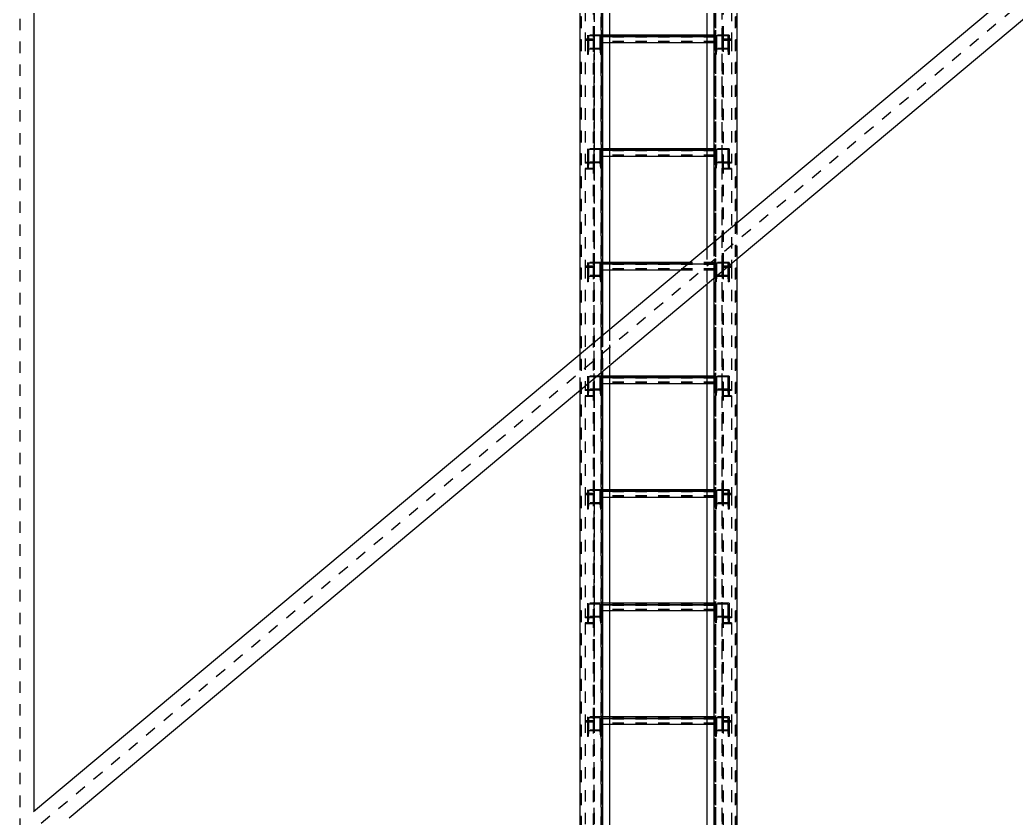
# Model space of a CAD drawing. Header units: millimetres. Extents: x 149919 to 150445, y 136651 to 136866.
# Drawn here: x 150242.78 to 150251.5, y 136710.48 to 136717.47 of the extents above; entities that cross this region are included whole.
import ezdxf

# ---------------------------------------------------------------- set-up
doc = ezdxf.new("R2010")
doc.units = ezdxf.units.MM
doc.header["$LTSCALE"] = 0.25
for name, pattern in [('CENTER', [50.8, 31.75, -6.35, 6.35, -6.35]), ('XKITLINE00', [0]), ('XKITLINE02', [4, 2, -2]), ('XKITLINE03', [6, 3, -1, 1, -1])]:
    doc.linetypes.add(name, pattern=pattern)

# ---------------------------------------------------------------- blocks, each defined once
blk = doc.blocks.new('çatıı')
at = {"color": 116, "linetype": 'XKITLINE02', "true_color": 0x136734}
for p, q in [((10586.3, 7532.54), (10586.3, 5921.85)), ((10587.15, 7532.54), (10587.15, 5888.14)), ((10605, 7540.27), (10605, 5898.21)), ((10605.45, 7532.54), (10605.45, 5888.14)), ((10605.85, 7540.13), (10605.85, 5898.35)), ((10703.7, 7532.54), (10703.69, 5960.34)), ((10704.15, 7540.13), (10704.15, 5898.35)), ((10704.55, 7532.54), (10704.54, 5888.14)), ((10705, 7540.27), (10705, 5898.21)), ((10722.85, 7532.54), (10722.84, 5888.14)), ((10587.68, 7532), (10587.68, 5887.3)), ((10604.92, 7532), (10604.92, 5887.3)), ((10705.08, 7532), (10705.07, 5887.3)), ((10722.31, 7532), (10722.31, 5887.3)), ((10612.5, 7484.98), (10612.5, 5900.19)), ((10697.5, 7470.57), (10697.5, 5900.19)), ((10598.21, 6783.91), (10598.21, 6692.57)), ((10599.01, 6783.91), (10599.01, 6691.93)), ((10710.99, 6783.91), (10710.99, 6691.93)), ((10711.79, 6783.91), (10711.79, 6692.57)), ((10591.01, 6778.19), (10591.01, 6691.93)), ((10718.99, 6778.19), (10718.99, 6691.93)), ((10593.02, 6695.91), (10593.02, 6690.44)), ((10605.02, 6695.91), (10593.02, 6695.91)), ((10593.02, 6695.91), (10593.02, 6684.35)), ((10599.01, 6698.29), (10598.21, 6698.29)), ((10605.02, 6695.91), (10605.02, 6690.44)), ((10605.02, 6695.91), (10605.02, 6684.35)), ((10605.02, 6695.91), (10605.02, 6689.2)), ((10612.5, 6695.91), (10605.02, 6695.91)), ((10705, 6695.91), (10697.5, 6695.91)), ((10705, 6695.91), (10705, 6689.2)), ((10705, 6695.91), (10705, 6684.35)), ((10705, 6695.91), (10705, 6690.44)), ((10717, 6695.91), (10705, 6695.91)), ((10710.99, 6698.29), (10710.99, 6691.93)), ((10711.79, 6698.29), (10710.99, 6698.29)), ((10711.79, 6698.29), (10711.79, 6692.57)), ((10717, 6695.91), (10717, 6684.35)), ((10717, 6695.91), (10717, 6690.44)), ((10598.21, 6692.57), (10591.01, 6692.57)), ((10599.01, 6691.93), (10591.01, 6691.93)), ((10591.01, 6691.93), (10591.01, 6691.41)), ((10599.01, 6691.93), (10591.01, 6691.93)), ((10591.01, 6691.93), (10591.01, 6583.88)), ((10598.21, 6691.41), (10591.01, 6691.41)), ((10593.7, 6690.44), (10593.02, 6690.44)), ((10593.02, 6690.44), (10593.02, 6678.88)), ((10594.08, 6695.21), (10593.7, 6690.44)), ((10593.7, 6690.44), (10593.7, 6678.88)), ((10603.95, 6695.21), (10594.08, 6695.21)), ((10594.08, 6695.21), (10594.08, 6683.65)), ((10598.21, 6691.41), (10598.21, 6683.65)), ((10598.21, 6691.41), (10598.21, 6579.19)), ((10599.01, 6691.93), (10599.01, 6579.19)), ((10603.95, 6695.21), (10604.34, 6690.44)), ((10603.95, 6695.21), (10603.95, 6683.65)), ((10605.02, 6690.44), (10604.34, 6690.44)), ((10604.34, 6690.44), (10604.34, 6678.88)), ((10705, 6695.1), (10605.02, 6695.1)), ((10612.5, 6694.67), (10605.02, 6694.67)), ((10705, 6694.08), (10605.02, 6694.08)), ((10605.02, 6690.44), (10605.02, 6678.88)), ((10705, 6690.44), (10605.02, 6690.44)), ((10705, 6690.37), (10605.02, 6690.37)), ((10705, 6689.27), (10605.02, 6689.27)), ((10612.5, 6689.2), (10605.02, 6689.2)), ((10705, 6694.67), (10697.5, 6694.67)), ((10705, 6689.2), (10697.5, 6689.2)), ((10705, 6690.44), (10705, 6678.88)), ((10705.68, 6690.44), (10705, 6690.44)), ((10706.06, 6695.21), (10705.68, 6690.44)), ((10705.68, 6690.44), (10705.68, 6678.88)), ((10706.06, 6695.21), (10706.06, 6683.65)), ((10715.93, 6695.21), (10706.06, 6695.21)), ((10710.99, 6691.93), (10710.99, 6579.19)), ((10718.99, 6691.93), (10710.99, 6691.93)), ((10718.99, 6691.93), (10710.99, 6691.93)), ((10718.99, 6692.57), (10711.79, 6692.57)), ((10711.79, 6691.41), (10711.79, 6579.19)), ((10718.99, 6691.41), (10711.79, 6691.41)), ((10715.93, 6695.21), (10715.93, 6683.65)), ((10715.93, 6695.21), (10716.32, 6690.44)), ((10716.32, 6690.44), (10716.32, 6678.88)), ((10717, 6690.44), (10716.32, 6690.44)), ((10717, 6690.44), (10717, 6678.88)), ((10718.99, 6692.57), (10718.99, 6691.93)), ((10718.99, 6691.93), (10718.99, 6583.88)), ((10593.02, 6684.35), (10593.02, 6678.88)), ((10605.02, 6684.35), (10593.02, 6684.35)), ((10593.7, 6678.88), (10593.02, 6678.88)), ((10594.08, 6683.65), (10593.7, 6678.88)), ((10603.95, 6683.65), (10594.08, 6683.65)), ((10599.01, 6686.73), (10598.21, 6686.73)), ((10599.01, 6684.35), (10599.01, 6584.4)), ((10603.95, 6683.65), (10604.34, 6678.88)), ((10605.02, 6678.88), (10604.34, 6678.88)), ((10605.02, 6684.35), (10605.02, 6678.88)), ((10705, 6684.35), (10705, 6678.88)), ((10717, 6684.35), (10705, 6684.35)), ((10705.68, 6678.88), (10705, 6678.88)), ((10706.06, 6683.65), (10705.68, 6678.88)), ((10715.93, 6683.65), (10706.06, 6683.65)), ((10711.79, 6686.73), (10710.99, 6686.73)), ((10715.93, 6683.65), (10716.32, 6678.88)), ((10717, 6678.88), (10716.32, 6678.88)), ((10717, 6684.35), (10717, 6678.88)), ((10593.02, 6596.44), (10593.02, 6590.97)), ((10605.02, 6596.44), (10593.02, 6596.44)), ((10593.02, 6596.44), (10593.02, 6584.4)), ((10593.7, 6590.97), (10593.02, 6590.97)), ((10593.02, 6590.97), (10593.02, 6579.41)), ((10594.08, 6595.75), (10593.7, 6590.97)), ((10593.7, 6590.97), (10593.7, 6579.41)), ((10603.95, 6595.75), (10594.08, 6595.75)), ((10594.08, 6595.75), (10594.08, 6584.19)), ((10603.95, 6595.75), (10604.34, 6590.97)), ((10603.95, 6595.75), (10603.95, 6584.19)), ((10605.02, 6590.97), (10604.34, 6590.97)), ((10604.34, 6590.97), (10604.34, 6579.41)), ((10605.02, 6596.44), (10605.02, 6590.97)), ((10605.02, 6596.44), (10605.02, 6584.88)), ((10605.02, 6596.44), (10605.02, 6589.73)), ((10612.5, 6596.44), (10605.02, 6596.44)), ((10705, 6595.64), (10605.02, 6595.64)), ((10612.5, 6595.2), (10605.02, 6595.2)), ((10705, 6594.62), (10605.02, 6594.62)), ((10605.02, 6590.97), (10605.02, 6579.41)), ((10705, 6590.97), (10605.02, 6590.97)), ((10705, 6590.9), (10605.02, 6590.9)), ((10705, 6596.44), (10697.5, 6596.44)), ((10705, 6595.2), (10697.5, 6595.2)), ((10705, 6596.44), (10705, 6589.73)), ((10705, 6596.44), (10705, 6584.88)), ((10705, 6596.44), (10705, 6590.97)), ((10717, 6596.44), (10705, 6596.44)), ((10705, 6590.97), (10705, 6579.41)), ((10705.68, 6590.97), (10705, 6590.97)), ((10706.06, 6595.75), (10705.68, 6590.97)), ((10705.68, 6590.97), (10705.68, 6579.41)), ((10706.06, 6595.75), (10706.06, 6584.19)), ((10715.93, 6595.75), (10706.06, 6595.75)), ((10715.93, 6595.75), (10715.93, 6584.19)), ((10715.93, 6595.75), (10716.32, 6590.97)), ((10716.32, 6590.97), (10716.32, 6579.41)), ((10717, 6590.97), (10716.32, 6590.97)), ((10717, 6596.44), (10717, 6584.88)), ((10717, 6596.44), (10717, 6590.97)), ((10717, 6590.97), (10717, 6579.41)), ((10599.01, 6584.4), (10591.01, 6584.4)), ((10598.21, 6583.88), (10591.01, 6583.88)), ((10605.02, 6584.88), (10593.02, 6584.88)), ((10593.02, 6584.4), (10593.02, 6579.41)), ((10594.08, 6584.19), (10593.7, 6579.41)), ((10603.95, 6584.19), (10594.08, 6584.19)), ((10599.01, 6584.98), (10598.21, 6584.98)), ((10598.21, 6584.98), (10598.21, 6579.25)), ((10598.21, 6584.98), (10598.21, 6493.64)), ((10599.01, 6584.98), (10599.01, 6578.62)), ((10599.01, 6584.98), (10599.01, 6493)), ((10603.95, 6584.19), (10604.34, 6579.41)), ((10705, 6589.8), (10605.02, 6589.8)), ((10612.5, 6589.73), (10605.02, 6589.73)), ((10605.02, 6584.88), (10605.02, 6579.41)), ((10705, 6589.73), (10697.5, 6589.73)), ((10705, 6584.88), (10705, 6579.41)), ((10717, 6584.88), (10705, 6584.88)), ((10706.06, 6584.19), (10705.68, 6579.41)), ((10715.93, 6584.19), (10706.06, 6584.19)), ((10710.99, 6584.98), (10710.99, 6497.23)), ((10711.79, 6584.98), (10710.99, 6584.98)), ((10710.99, 6584.4), (10710.99, 6579.19)), ((10718.99, 6584.4), (10710.99, 6584.4)), ((10711.79, 6584.98), (10711.79, 6497.9)), ((10711.79, 6583.88), (10711.79, 6579.19)), ((10718.99, 6583.88), (10711.79, 6583.88)), ((10715.93, 6584.19), (10716.32, 6579.41)), ((10717, 6584.88), (10717, 6579.41)), ((10718.99, 6584.4), (10718.99, 6583.88)), ((10598.21, 6579.25), (10591.01, 6579.25)), ((10591.01, 6579.25), (10591.01, 6578.62)), ((10591.01, 6579.25), (10591.01, 6493)), ((10599.01, 6578.62), (10591.01, 6578.62)), ((10593.7, 6579.41), (10593.02, 6579.41)), ((10599.01, 6579.19), (10598.21, 6579.19)), ((10605.02, 6579.41), (10604.34, 6579.41)), ((10705.68, 6579.41), (10705, 6579.41)), ((10711.79, 6579.19), (10710.99, 6579.19)), ((10718.99, 6578.62), (10710.99, 6578.62)), ((10718.99, 6579.25), (10711.79, 6579.25)), ((10717, 6579.41), (10716.32, 6579.41)), ((10718.99, 6579.25), (10718.99, 6493)), ((10718.99, 6579.25), (10718.99, 6495.93)), ((10723.69, 6531.44), (10723.69, 6499.66)), ((10703.69, 6514.69), (10703.69, 6482.91)), ((10697.5, 6509.5), (10697.5, 6477.72)), ((10710.99, 6504.04), (10710.99, 6493)), ((10711.79, 6504.71), (10711.79, 6493.64)), ((10593.02, 6496.98), (10593.02, 6491.5)), ((10605.02, 6496.98), (10593.02, 6496.98)), ((10593.02, 6496.98), (10593.02, 6485.42)), ((10594.08, 6496.28), (10593.7, 6491.5)), ((10603.95, 6496.28), (10594.08, 6496.28)), ((10594.08, 6496.28), (10594.08, 6484.72)), ((10599.01, 6499.36), (10598.21, 6499.36)), ((10603.95, 6496.28), (10604.34, 6491.5)), ((10603.95, 6496.28), (10603.95, 6484.72)), ((10605.02, 6496.98), (10605.02, 6491.5)), ((10605.02, 6496.98), (10605.02, 6485.42)), ((10605.02, 6496.98), (10605.02, 6490.27)), ((10612.5, 6496.98), (10605.02, 6496.98)), ((10705, 6496.17), (10605.02, 6496.17)), ((10612.5, 6495.74), (10605.02, 6495.74)), ((10705, 6495.15), (10605.02, 6495.15)), ((10705, 6495.74), (10681.06, 6495.74)), ((10705, 6496.98), (10682.54, 6496.98)), ((10705, 6496.98), (10705, 6490.27)), ((10705, 6496.98), (10705, 6485.42)), ((10717, 6496.98), (10705, 6496.98)), ((10705, 6495.5), (10705, 6491.5)), ((10706.06, 6496.28), (10705.68, 6491.5)), ((10706.06, 6496.28), (10706.06, 6484.72)), ((10715.93, 6496.28), (10706.06, 6496.28)), ((10711.79, 6499.36), (10710.99, 6499.36)), ((10715.93, 6496.28), (10715.93, 6484.72)), ((10715.93, 6496.28), (10716.32, 6491.5)), ((10717, 6496.98), (10717, 6485.42)), ((10717, 6496.98), (10717, 6491.5)), ((10598.21, 6493.64), (10591.01, 6493.64)), ((10599.01, 6493), (10591.01, 6493)), ((10591.01, 6493), (10591.01, 6492.48)), ((10599.01, 6493), (10591.01, 6493)), ((10591.01, 6493), (10591.01, 6384.95)), ((10598.21, 6492.48), (10591.01, 6492.48)), ((10593.7, 6491.5), (10593.02, 6491.5)), ((10593.02, 6491.5), (10593.02, 6479.95)), ((10593.7, 6491.5), (10593.7, 6479.95)), ((10598.21, 6492.48), (10598.21, 6487.8)), ((10598.21, 6492.48), (10598.21, 6380.26)), ((10599.01, 6487.8), (10598.21, 6487.8)), ((10599.01, 6493), (10599.01, 6487.8)), ((10599.01, 6493), (10599.01, 6380.26)), ((10605.02, 6491.5), (10604.34, 6491.5)), ((10604.34, 6491.5), (10604.34, 6479.95)), ((10605.02, 6491.5), (10605.02, 6479.95)), ((10705, 6491.5), (10605.02, 6491.5)), ((10705, 6491.43), (10605.02, 6491.43)), ((10705, 6490.34), (10605.02, 6490.34)), ((10612.5, 6490.27), (10605.02, 6490.27)), ((10705, 6490.27), (10674.53, 6490.27)), ((10705, 6491.5), (10705, 6479.95)), ((10705.68, 6491.5), (10705, 6491.5)), ((10705.68, 6491.5), (10705.68, 6479.95)), ((10718.99, 6493), (10710.99, 6493)), ((10710.99, 6493), (10710.99, 6380.26)), ((10718.99, 6493), (10710.99, 6493)), ((10711.79, 6487.8), (10710.99, 6487.8)), ((10718.99, 6493.64), (10711.79, 6493.64)), ((10711.79, 6492.48), (10711.79, 6380.26)), ((10718.99, 6492.48), (10711.79, 6492.48)), ((10716.32, 6491.5), (10716.32, 6479.95)), ((10717, 6491.5), (10716.32, 6491.5)), ((10717, 6491.5), (10717, 6479.95)), ((10718.99, 6493), (10718.99, 6384.95)), ((10593.02, 6485.42), (10593.02, 6479.95)), ((10605.02, 6485.42), (10593.02, 6485.42)), ((10593.7, 6479.95), (10593.02, 6479.95)), ((10594.08, 6484.72), (10593.7, 6479.95)), ((10603.95, 6484.72), (10594.08, 6484.72)), ((10603.95, 6484.72), (10604.34, 6479.95)), ((10605.02, 6479.95), (10604.34, 6479.95)), ((10605.02, 6485.42), (10605.02, 6479.95)), ((10705, 6485.42), (10705, 6479.95)), ((10717, 6485.42), (10705, 6485.42)), ((10705.68, 6479.95), (10705, 6479.95)), ((10706.06, 6484.72), (10705.68, 6479.95)), ((10715.93, 6484.72), (10706.06, 6484.72)), ((10715.93, 6484.72), (10716.32, 6479.95)), ((10717, 6479.95), (10716.32, 6479.95)), ((10717, 6485.42), (10717, 6479.95)), ((10612.5, 6438.33), (10612.5, 6406.55)), ((10606.3, 6433.14), (10606.3, 6401.36)), ((10586.3, 6416.39), (10586.3, 6384.62)), ((10593.02, 6397.51), (10593.02, 6390.44)), ((10605.02, 6397.51), (10593.02, 6397.51)), ((10593.02, 6397.51), (10593.02, 6385.47)), ((10593.7, 6392.04), (10593.02, 6392.04)), ((10593.02, 6390.44), (10593.02, 6380.48)), ((10594.08, 6396.81), (10593.7, 6392.04)), ((10593.7, 6392.04), (10593.7, 6380.48)), ((10603.95, 6396.81), (10594.08, 6396.81)), ((10594.08, 6396.81), (10594.08, 6385.25)), ((10603.95, 6396.81), (10604.34, 6392.04)), ((10603.95, 6396.81), (10603.95, 6385.25)), ((10605.02, 6392.04), (10604.34, 6392.04)), ((10604.34, 6392.04), (10604.34, 6380.48)), ((10605.02, 6397.51), (10605.02, 6392.04)), ((10605.02, 6397.51), (10605.02, 6385.95)), ((10605.02, 6397.51), (10605.02, 6390.8)), ((10612.5, 6397.51), (10605.02, 6397.51)), ((10705, 6396.7), (10605.02, 6396.7)), ((10612.5, 6396.27), (10605.02, 6396.27)), ((10705, 6395.68), (10605.02, 6395.68)), ((10605.02, 6392.04), (10605.02, 6380.48)), ((10705, 6392.04), (10605.02, 6392.04)), ((10705, 6391.97), (10605.02, 6391.97)), ((10705, 6390.87), (10605.02, 6390.87)), ((10612.5, 6390.8), (10605.02, 6390.8)), ((10705, 6397.51), (10697.5, 6397.51)), ((10705, 6396.27), (10697.5, 6396.27)), ((10705, 6390.8), (10697.5, 6390.8)), ((10705, 6397.51), (10705, 6385.95)), ((10705, 6397.51), (10705, 6392.04)), ((10717, 6397.51), (10705, 6397.51)), ((10705, 6397.51), (10705, 6390.8)), ((10705, 6392.04), (10705, 6380.48)), ((10705.68, 6392.04), (10705, 6392.04)), ((10706.06, 6396.81), (10705.68, 6392.04)), ((10705.68, 6392.04), (10705.68, 6380.48)), ((10706.06, 6396.81), (10706.06, 6385.25)), ((10715.93, 6396.81), (10706.06, 6396.81)), ((10715.93, 6396.81), (10715.93, 6385.25)), ((10715.93, 6396.81), (10716.32, 6392.04)), ((10716.32, 6392.04), (10716.32, 6380.48)), ((10717, 6392.04), (10716.32, 6392.04)), ((10717, 6397.51), (10717, 6385.95)), ((10717, 6397.51), (10717, 6392.04)), ((10717, 6392.04), (10717, 6380.48)), ((10599.01, 6385.47), (10591.01, 6385.47)), ((10598.21, 6384.95), (10591.01, 6384.95)), ((10605.02, 6385.95), (10593.02, 6385.95)), ((10593.02, 6385.47), (10593.02, 6380.48)), ((10594.08, 6385.25), (10593.7, 6380.48)), ((10603.95, 6385.25), (10594.08, 6385.25)), ((10599.01, 6386.05), (10598.21, 6386.05)), ((10598.21, 6386.05), (10598.21, 6380.32)), ((10598.21, 6386.05), (10598.21, 6294.71)), ((10599.01, 6386.05), (10599.01, 6379.69)), ((10599.01, 6386.05), (10599.01, 6294.07)), ((10603.95, 6385.25), (10604.34, 6380.48)), ((10605.02, 6385.95), (10605.02, 6380.48)), ((10705, 6385.95), (10705, 6380.48)), ((10717, 6385.95), (10705, 6385.95)), ((10706.06, 6385.25), (10705.68, 6380.48)), ((10715.93, 6385.25), (10706.06, 6385.25)), ((10710.99, 6386.05), (10710.99, 6294.07)), ((10711.79, 6386.05), (10710.99, 6386.05)), ((10710.99, 6385.47), (10710.99, 6380.26)), ((10718.99, 6385.47), (10710.99, 6385.47)), ((10711.79, 6386.05), (10711.79, 6294.71)), ((10711.79, 6384.95), (10711.79, 6380.26)), ((10718.99, 6384.95), (10711.79, 6384.95)), ((10715.93, 6385.25), (10716.32, 6380.48)), ((10717, 6385.95), (10717, 6380.48)), ((10718.99, 6385.47), (10718.99, 6384.95)), ((10598.21, 6380.32), (10591.01, 6380.32)), ((10591.01, 6380.32), (10591.01, 6379.69)), ((10591.01, 6380.32), (10591.01, 6294.07)), ((10599.01, 6379.69), (10591.01, 6379.69)), ((10593.7, 6380.48), (10593.02, 6380.48)), ((10599.01, 6380.26), (10598.21, 6380.26)), ((10605.02, 6380.48), (10604.34, 6380.48)), ((10705.68, 6380.48), (10705, 6380.48)), ((10711.79, 6380.26), (10710.99, 6380.26)), ((10718.99, 6379.69), (10710.99, 6379.69)), ((10718.99, 6380.32), (10711.79, 6380.32)), ((10717, 6380.48), (10716.32, 6380.48)), ((10718.99, 6380.32), (10718.99, 6294.07)), ((10598.21, 6294.71), (10591.01, 6294.71)), ((10593.02, 6298.04), (10593.02, 6292.57)), ((10605.02, 6298.04), (10593.02, 6298.04)), ((10593.02, 6298.04), (10593.02, 6286.48)), ((10594.08, 6297.35), (10593.7, 6292.57)), ((10603.95, 6297.35), (10594.08, 6297.35)), ((10594.08, 6297.35), (10594.08, 6285.79)), ((10599.01, 6300.43), (10598.21, 6300.43)), ((10603.95, 6297.35), (10604.34, 6292.57)), ((10603.95, 6297.35), (10603.95, 6285.79)), ((10605.02, 6298.04), (10605.02, 6292.57)), ((10605.02, 6298.04), (10605.02, 6286.48)), ((10605.02, 6298.04), (10605.02, 6291.33)), ((10612.5, 6298.04), (10605.02, 6298.04)), ((10705, 6297.24), (10605.02, 6297.24)), ((10612.5, 6296.8), (10605.02, 6296.8)), ((10705, 6296.22), (10605.02, 6296.22)), ((10705, 6298.04), (10697.5, 6298.04)), ((10705, 6296.8), (10697.5, 6296.8)), ((10705, 6298.04), (10705, 6286.48)), ((10705, 6298.04), (10705, 6292.57)), ((10717, 6298.04), (10705, 6298.04)), ((10705, 6298.04), (10705, 6291.33)), ((10706.06, 6297.35), (10705.68, 6292.57)), ((10706.06, 6297.35), (10706.06, 6285.79)), ((10715.93, 6297.35), (10706.06, 6297.35)), ((10710.99, 6300.43), (10710.99, 6294.07)), ((10711.79, 6300.43), (10710.99, 6300.43)), ((10711.79, 6300.43), (10711.79, 6294.71)), ((10718.99, 6294.71), (10711.79, 6294.71)), ((10715.93, 6297.35), (10715.93, 6285.79)), ((10715.93, 6297.35), (10716.32, 6292.57)), ((10717, 6298.04), (10717, 6286.48)), ((10717, 6298.04), (10717, 6292.57)), ((10718.99, 6294.71), (10718.99, 6294.07)), ((10599.01, 6294.07), (10591.01, 6294.07)), ((10591.01, 6294.07), (10591.01, 6293.55)), ((10599.01, 6294.07), (10591.01, 6294.07)), ((10591.01, 6294.07), (10591.01, 6186.01)), ((10598.21, 6293.55), (10591.01, 6293.55)), ((10593.7, 6292.57), (10593.02, 6292.57)), ((10593.02, 6292.57), (10593.02, 6281.01)), ((10593.02, 6286.48), (10593.02, 6281.01)), ((10605.02, 6286.48), (10593.02, 6286.48)), ((10593.7, 6292.57), (10593.7, 6281.01)), ((10594.08, 6285.79), (10593.7, 6281.01)), ((10603.95, 6285.79), (10594.08, 6285.79)), ((10598.21, 6293.55), (10598.21, 6285.79)), ((10598.21, 6293.55), (10598.21, 6181.33)), ((10599.01, 6288.86), (10598.21, 6288.86)), ((10599.01, 6294.07), (10599.01, 6181.33)), ((10599.01, 6286.48), (10599.01, 6186.53)), ((10603.95, 6285.79), (10604.34, 6281.01)), ((10605.02, 6292.57), (10604.34, 6292.57)), ((10604.34, 6292.57), (10604.34, 6281.01)), ((10605.02, 6292.57), (10605.02, 6281.01)), ((10705, 6292.57), (10605.02, 6292.57)), ((10705, 6292.5), (10605.02, 6292.5)), ((10705, 6291.4), (10605.02, 6291.4)), ((10612.5, 6291.33), (10605.02, 6291.33)), ((10605.02, 6286.48), (10605.02, 6281.01)), ((10705, 6291.33), (10697.5, 6291.33)), ((10705, 6292.57), (10705, 6281.01)), ((10705.68, 6292.57), (10705, 6292.57)), ((10705, 6286.48), (10705, 6281.01)), ((10717, 6286.48), (10705, 6286.48)), ((10705.68, 6292.57), (10705.68, 6281.01)), ((10706.06, 6285.79), (10705.68, 6281.01)), ((10715.93, 6285.79), (10706.06, 6285.79)), ((10718.99, 6294.07), (10710.99, 6294.07)), ((10710.99, 6294.07), (10710.99, 6181.33)), ((10718.99, 6294.07), (10710.99, 6294.07)), ((10711.79, 6288.86), (10710.99, 6288.86)), ((10711.79, 6293.55), (10711.79, 6181.33)), ((10718.99, 6293.55), (10711.79, 6293.55)), ((10715.93, 6285.79), (10716.32, 6281.01)), ((10716.32, 6292.57), (10716.32, 6281.01)), ((10717, 6292.57), (10716.32, 6292.57)), ((10717, 6292.57), (10717, 6281.01)), ((10717, 6286.48), (10717, 6281.01)), ((10718.99, 6294.07), (10718.99, 6186.01)), ((10593.7, 6281.01), (10593.02, 6281.01)), ((10605.02, 6281.01), (10604.34, 6281.01)), ((10705.68, 6281.01), (10705, 6281.01)), ((10717, 6281.01), (10716.32, 6281.01)), ((10593.02, 6198.58), (10593.02, 6193.11)), ((10605.02, 6198.58), (10593.02, 6198.58)), ((10593.02, 6198.58), (10593.02, 6186.53)), ((10605.02, 6198.58), (10605.02, 6193.11)), ((10605.02, 6198.58), (10605.02, 6187.02)), ((10605.02, 6198.58), (10605.02, 6191.87)), ((10612.5, 6198.58), (10605.02, 6198.58)), ((10705, 6198.58), (10697.5, 6198.58)), ((10705, 6198.58), (10705, 6187.02)), ((10705, 6198.58), (10705, 6193.11)), ((10717, 6198.58), (10705, 6198.58)), ((10705, 6198.58), (10705, 6191.87)), ((10717, 6198.58), (10717, 6187.02)), ((10717, 6198.58), (10717, 6193.11)), ((10593.7, 6193.11), (10593.02, 6193.11)), ((10593.02, 6193.11), (10593.02, 6181.55)), ((10594.08, 6197.88), (10593.7, 6193.11)), ((10593.7, 6193.11), (10593.7, 6181.55)), ((10603.95, 6197.88), (10594.08, 6197.88)), ((10594.08, 6197.88), (10594.08, 6186.32)), ((10603.95, 6197.88), (10604.34, 6193.11)), ((10603.95, 6197.88), (10603.95, 6186.32)), ((10605.02, 6193.11), (10604.34, 6193.11)), ((10604.34, 6193.11), (10604.34, 6181.55)), ((10705, 6197.77), (10605.02, 6197.77)), ((10612.5, 6197.34), (10605.02, 6197.34)), ((10705, 6196.75), (10605.02, 6196.75)), ((10605.02, 6193.11), (10605.02, 6181.55)), ((10705, 6193.11), (10605.02, 6193.11)), ((10705, 6193.04), (10605.02, 6193.04)), ((10705, 6191.94), (10605.02, 6191.94)), ((10612.5, 6191.87), (10605.02, 6191.87)), ((10705, 6197.34), (10697.5, 6197.34)), ((10705, 6191.87), (10697.5, 6191.87)), ((10705, 6193.11), (10705, 6181.55)), ((10705.68, 6193.11), (10705, 6193.11)), ((10706.06, 6197.88), (10705.68, 6193.11)), ((10705.68, 6193.11), (10705.68, 6181.55)), ((10706.06, 6197.88), (10706.06, 6186.32)), ((10715.93, 6197.88), (10706.06, 6197.88)), ((10715.93, 6197.88), (10715.93, 6186.32)), ((10715.93, 6197.88), (10716.32, 6193.11)), ((10716.32, 6193.11), (10716.32, 6181.55)), ((10717, 6193.11), (10716.32, 6193.11)), ((10717, 6193.11), (10717, 6181.55)), ((10599.01, 6186.53), (10591.01, 6186.53)), ((10598.21, 6186.01), (10591.01, 6186.01)), ((10598.21, 6181.39), (10591.01, 6181.39)), ((10591.01, 6181.39), (10591.01, 6180.75)), ((10591.01, 6181.39), (10591.01, 6095.14)), ((10605.02, 6187.02), (10593.02, 6187.02)), ((10593.02, 6186.53), (10593.02, 6181.55)), ((10593.7, 6181.55), (10593.02, 6181.55)), ((10594.08, 6186.32), (10593.7, 6181.55)), ((10603.95, 6186.32), (10594.08, 6186.32)), ((10599.01, 6187.11), (10598.21, 6187.11)), ((10598.21, 6187.11), (10598.21, 6181.39)), ((10598.21, 6187.11), (10598.21, 6095.77)), ((10599.01, 6181.33), (10598.21, 6181.33)), ((10599.01, 6187.11), (10599.01, 6180.75)), ((10599.01, 6187.11), (10599.01, 6095.14)), ((10603.95, 6186.32), (10604.34, 6181.55)), ((10605.02, 6181.55), (10604.34, 6181.55)), ((10605.02, 6187.02), (10605.02, 6181.55)), ((10705, 6187.02), (10705, 6181.55)), ((10717, 6187.02), (10705, 6187.02)), ((10705.68, 6181.55), (10705, 6181.55)), ((10706.06, 6186.32), (10705.68, 6181.55)), ((10715.93, 6186.32), (10706.06, 6186.32)), ((10710.99, 6187.11), (10710.99, 6095.14)), ((10711.79, 6187.11), (10710.99, 6187.11)), ((10710.99, 6186.53), (10710.99, 6181.33)), ((10718.99, 6186.53), (10710.99, 6186.53)), ((10711.79, 6181.33), (10710.99, 6181.33)), ((10711.79, 6187.11), (10711.79, 6095.77)), ((10711.79, 6186.01), (10711.79, 6181.33)), ((10718.99, 6186.01), (10711.79, 6186.01)), ((10718.99, 6181.39), (10711.79, 6181.39)), ((10715.93, 6186.32), (10716.32, 6181.55)), ((10717, 6181.55), (10716.32, 6181.55)), ((10717, 6187.02), (10717, 6181.55)), ((10718.99, 6186.53), (10718.99, 6186.01)), ((10718.99, 6181.39), (10718.99, 6095.14)), ((10599.01, 6180.75), (10591.01, 6180.75)), ((10718.99, 6180.75), (10710.99, 6180.75)), ((10598.21, 6095.77), (10591.01, 6095.77)), ((10599.01, 6095.14), (10591.01, 6095.14)), ((10591.01, 6095.14), (10591.01, 6094.62)), ((10599.01, 6095.14), (10591.01, 6095.14)), ((10591.01, 6095.14), (10591.01, 5987.08)), ((10598.21, 6094.62), (10591.01, 6094.62)), ((10593.02, 6099.11), (10593.02, 6093.64)), ((10605.02, 6099.11), (10593.02, 6099.11)), ((10593.02, 6099.11), (10593.02, 6087.55)), ((10594.08, 6098.41), (10593.7, 6093.64)), ((10603.95, 6098.41), (10594.08, 6098.41)), ((10594.08, 6098.41), (10594.08, 6086.86)), ((10599.01, 6101.5), (10598.21, 6101.5)), ((10598.21, 6094.62), (10598.21, 6089.93)), ((10598.21, 6094.62), (10598.21, 5982.4)), ((10599.01, 6095.14), (10599.01, 6089.93)), ((10599.01, 6095.14), (10599.01, 5982.4)), ((10603.95, 6098.41), (10604.34, 6093.64)), ((10603.95, 6098.41), (10603.95, 6086.86)), ((10605.02, 6099.11), (10605.02, 6093.64)), ((10605.02, 6099.11), (10605.02, 6087.55)), ((10605.02, 6099.11), (10605.02, 6092.4)), ((10612.5, 6099.11), (10605.02, 6099.11)), ((10705, 6098.3), (10605.02, 6098.3)), ((10612.5, 6097.87), (10605.02, 6097.87)), ((10705, 6097.29), (10605.02, 6097.29)), ((10705, 6099.11), (10697.5, 6099.11)), ((10705, 6097.87), (10697.5, 6097.87)), ((10705, 6099.11), (10705, 6087.55)), ((10705, 6099.11), (10705, 6093.64)), ((10717, 6099.11), (10705, 6099.11)), ((10705, 6099.11), (10705, 6092.4)), ((10706.06, 6098.41), (10705.68, 6093.64)), ((10706.06, 6098.41), (10706.06, 6086.86)), ((10715.93, 6098.41), (10706.06, 6098.41)), ((10710.99, 6101.5), (10710.99, 6095.14)), ((10711.79, 6101.5), (10710.99, 6101.5)), ((10710.99, 6095.14), (10710.99, 5982.4)), ((10718.99, 6095.14), (10710.99, 6095.14)), ((10718.99, 6095.14), (10710.99, 6095.14)), ((10711.79, 6101.5), (10711.79, 6095.77)), ((10718.99, 6095.77), (10711.79, 6095.77)), ((10711.79, 6094.62), (10711.79, 5982.4)), ((10718.99, 6094.62), (10711.79, 6094.62)), ((10715.93, 6098.41), (10715.93, 6086.86)), ((10715.93, 6098.41), (10716.32, 6093.64)), ((10717, 6099.11), (10717, 6087.55)), ((10717, 6099.11), (10717, 6093.64)), ((10718.99, 6095.77), (10718.99, 6095.14)), ((10718.99, 6095.14), (10718.99, 5987.08)), ((10718.99, 6094.62), (10718.99, 5987.08)), ((10593.7, 6093.64), (10593.02, 6093.64)), ((10593.02, 6093.64), (10593.02, 6082.08)), ((10593.02, 6087.55), (10593.02, 6082.08)), ((10605.02, 6087.55), (10593.02, 6087.55)), ((10593.7, 6093.64), (10593.7, 6082.08)), ((10594.08, 6086.86), (10593.7, 6082.08)), ((10603.95, 6086.86), (10594.08, 6086.86)), ((10599.01, 6089.93), (10598.21, 6089.93)), ((10603.95, 6086.86), (10604.34, 6082.08)), ((10605.02, 6093.64), (10604.34, 6093.64)), ((10604.34, 6093.64), (10604.34, 6082.08)), ((10605.02, 6093.64), (10605.02, 6082.08)), ((10705, 6093.64), (10605.02, 6093.64)), ((10705, 6093.57), (10605.02, 6093.57)), ((10705, 6092.47), (10605.02, 6092.47)), ((10612.5, 6092.4), (10605.02, 6092.4)), ((10605.02, 6087.55), (10605.02, 6082.08)), ((10705, 6092.4), (10697.5, 6092.4)), ((10705, 6093.64), (10705, 6082.08)), ((10705.68, 6093.64), (10705, 6093.64)), ((10705, 6087.55), (10705, 6082.08)), ((10717, 6087.55), (10705, 6087.55)), ((10705.68, 6093.64), (10705.68, 6082.08)), ((10706.06, 6086.86), (10705.68, 6082.08)), ((10715.93, 6086.86), (10706.06, 6086.86)), ((10711.79, 6089.93), (10710.99, 6089.93)), ((10715.93, 6086.86), (10716.32, 6082.08)), ((10716.32, 6093.64), (10716.32, 6082.08)), ((10717, 6093.64), (10716.32, 6093.64)), ((10717, 6093.64), (10717, 6082.08)), ((10717, 6087.55), (10717, 6082.08)), ((10593.7, 6082.08), (10593.02, 6082.08)), ((10605.02, 6082.08), (10604.34, 6082.08)), ((10705.68, 6082.08), (10705, 6082.08)), ((10717, 6082.08), (10716.32, 6082.08)), ((10606.3, 6010.57), (10606.3, 5888.14)), ((10612.5, 6010.57), (10612.5, 5938.07)), ((10697.5, 6010.57), (10697.5, 5964.17)), ((10723.69, 6010.57), (10723.69, 5888.14))]:
    blk.add_line(p, q, dxfattribs=at)
at = {"color": 1, "linetype": 'XKITLINE03'}
for p, q in [((10599, 5869.63), (10599, 7535.89)), ((10605, 5900.27), (10605, 7540.27)), ((10705, 7540.27), (10705, 5900.27)), ((10710.99, 5869.63), (10711, 7535.89)), ((10599.01, 6777.55), (10599.01, 6691.93)), ((10710.99, 6691.93), (10710.99, 6777.55)), ((10605.02, 6695.91), (10605.02, 6684.35)), ((10705, 6684.35), (10705, 6695.91)), ((10599.01, 6691.93), (10599.01, 6584.4)), ((10605.02, 6694.67), (10705, 6694.67)), ((10710.99, 6584.4), (10710.99, 6691.93)), ((10605.02, 6596.44), (10605.02, 6584.88)), ((10605.02, 6595.2), (10705, 6595.2)), ((10705, 6584.88), (10705, 6596.44)), ((10599.01, 6578.62), (10599.01, 6493)), ((10710.99, 6493), (10710.99, 6578.62)), ((10605.02, 6496.98), (10605.02, 6485.42)), ((10605.02, 6495.74), (10705, 6495.74)), ((10705, 6485.42), (10705, 6496.98)), ((10599.01, 6493), (10599.01, 6385.47)), ((10710.99, 6385.47), (10710.99, 6493)), ((10605.02, 6397.51), (10605.02, 6385.95)), ((10605.02, 6396.27), (10705, 6396.27)), ((10705, 6385.95), (10705, 6397.51)), ((10599.01, 6379.69), (10599.01, 6294.07)), ((10710.99, 6294.07), (10710.99, 6379.69)), ((10605.02, 6298.04), (10605.02, 6286.48)), ((10605.02, 6296.8), (10705, 6296.8)), ((10705, 6286.48), (10705, 6298.04)), ((10599.01, 6294.07), (10599.01, 6186.53)), ((10710.99, 6186.53), (10710.99, 6294.07)), ((10605.02, 6198.58), (10605.02, 6187.02)), ((10705, 6187.02), (10705, 6198.58)), ((10605.02, 6197.34), (10705, 6197.34)), ((10599.01, 6180.75), (10599.01, 6095.14)), ((10710.99, 6095.14), (10710.99, 6180.75)), ((10599.01, 6095.14), (10599.01, 5987.6)), ((10605.02, 6099.11), (10605.02, 6087.55)), ((10605.02, 6097.87), (10705, 6097.87)), ((10705, 6087.55), (10705, 6099.11)), ((10710.99, 5987.6), (10710.99, 6095.14))]:
    blk.add_line(p, q, dxfattribs=at)
at = {"color": 8, "linetype": 'CENTER'}
for p in [(11840, 7450.27), (10096.38, 7450.27)]:
    blk.add_line(p, (10096.38, 5990.27), dxfattribs=at)
at = {"color": 8, "linetype": 'XKITLINE00'}
for p, q in [((10108.56, 7424.19), (10108.56, 6016.36)), ((11763.8, 7402.36), (10108.23, 6016.08)), ((11763.8, 7370.58), (10139.58, 6010.56))]:
    blk.add_line(p, q, dxfattribs=at)
at = {"color": 7, "linetype": 'XKITLINE00'}
for p, q in [((10586.3, 7024.16), (10586.3, 6416.39)), ((10606.3, 7007.41), (10606.3, 6433.14)), ((10612.5, 7002.22), (10612.5, 6438.33)), ((10697.5, 6931.05), (10697.5, 6509.5)), ((10703.69, 6925.86), (10703.69, 6514.69)), ((10723.69, 6909.11), (10723.69, 6531.44)), ((10697.5, 6695.91), (10612.5, 6695.91)), ((10697.5, 6694.67), (10612.5, 6694.67)), ((10697.5, 6689.2), (10612.5, 6689.2)), ((10697.5, 6596.44), (10612.5, 6596.44)), ((10697.5, 6595.2), (10612.5, 6595.2)), ((10697.5, 6589.73), (10612.5, 6589.73)), ((10682.54, 6496.98), (10612.5, 6496.98)), ((10681.06, 6495.74), (10612.5, 6495.74)), ((10723.69, 6499.66), (10723.69, 6010.57)), ((10674.53, 6490.27), (10612.5, 6490.27)), ((10697.5, 6477.72), (10697.5, 6010.57)), ((10703.69, 6482.91), (10703.69, 6010.57)), ((10606.3, 6401.36), (10606.3, 6010.57)), ((10612.5, 6406.55), (10612.5, 6010.57)), ((10697.5, 6397.51), (10612.5, 6397.51)), ((10697.5, 6396.27), (10612.5, 6396.27)), ((10697.5, 6390.8), (10612.5, 6390.8)), ((10586.3, 6384.62), (10586.3, 6010.57)), ((10697.5, 6298.04), (10612.5, 6298.04)), ((10697.5, 6296.8), (10612.5, 6296.8)), ((10697.5, 6291.33), (10612.5, 6291.33)), ((10697.5, 6198.58), (10612.5, 6198.58)), ((10697.5, 6197.34), (10612.5, 6197.34)), ((10697.5, 6191.87), (10612.5, 6191.87)), ((10697.5, 6099.11), (10612.5, 6099.11)), ((10697.5, 6097.87), (10612.5, 6097.87)), ((10697.5, 6092.4), (10612.5, 6092.4))]:
    blk.add_line(p, q, dxfattribs=at)
at = {"color": 1, "linetype": 'XKITLINE00'}
for centre in [(10605.02, 6695.91), (10705, 6695.91), (10599.01, 6691.93), (10599.01, 6691.93), (10605.02, 6694.67), (10705, 6694.67), (10710.99, 6691.93), (10710.99, 6691.93), (10605.02, 6684.35), (10705, 6684.35), (10605.02, 6596.44), (10605.02, 6595.2), (10705, 6596.44), (10705, 6595.2), (10599.01, 6584.4), (10605.02, 6584.88), (10705, 6584.88), (10710.99, 6584.4), (10599.01, 6578.62), (10710.99, 6578.62), (10605.02, 6496.98), (10605.02, 6495.74), (10705, 6496.98), (10705, 6495.74), (10599.01, 6493), (10599.01, 6493), (10710.99, 6493), (10710.99, 6493), (10605.02, 6485.42), (10705, 6485.42), (10605.02, 6397.51), (10605.02, 6396.27), (10705, 6397.51), (10705, 6396.27), (10599.01, 6385.47), (10605.02, 6385.95), (10705, 6385.95), (10710.99, 6385.47), (10599.01, 6379.69), (10710.99, 6379.69), (10605.02, 6298.04), (10605.02, 6296.8), (10705, 6298.04), (10705, 6296.8), (10599.01, 6294.07), (10599.01, 6294.07), (10605.02, 6286.48), (10705, 6286.48), (10710.99, 6294.07), (10710.99, 6294.07), (10605.02, 6198.58), (10705, 6198.58), (10605.02, 6197.34), (10705, 6197.34), (10599.01, 6186.53), (10605.02, 6187.02), (10705, 6187.02), (10710.99, 6186.53), (10599.01, 6180.75), (10710.99, 6180.75), (10599.01, 6095.14), (10599.01, 6095.14), (10605.02, 6099.11), (10605.02, 6097.87), (10705, 6099.11), (10705, 6097.87), (10710.99, 6095.14), (10710.99, 6095.14), (10605.02, 6087.55), (10705, 6087.55)]:
    blk.add_circle(centre, 0.05, dxfattribs=at)

msp = doc.modelspace()

# ---------------------------------------------------------------- block references
at = {"xscale": 0.009999943142843078, "yscale": 0.009999943142843078, "zscale": 0.009999943142843078}
msp.add_blockref('çatıı', (150141.8141, 136650.3731), dxfattribs=at)

doc.saveas('drawing.dxf')
